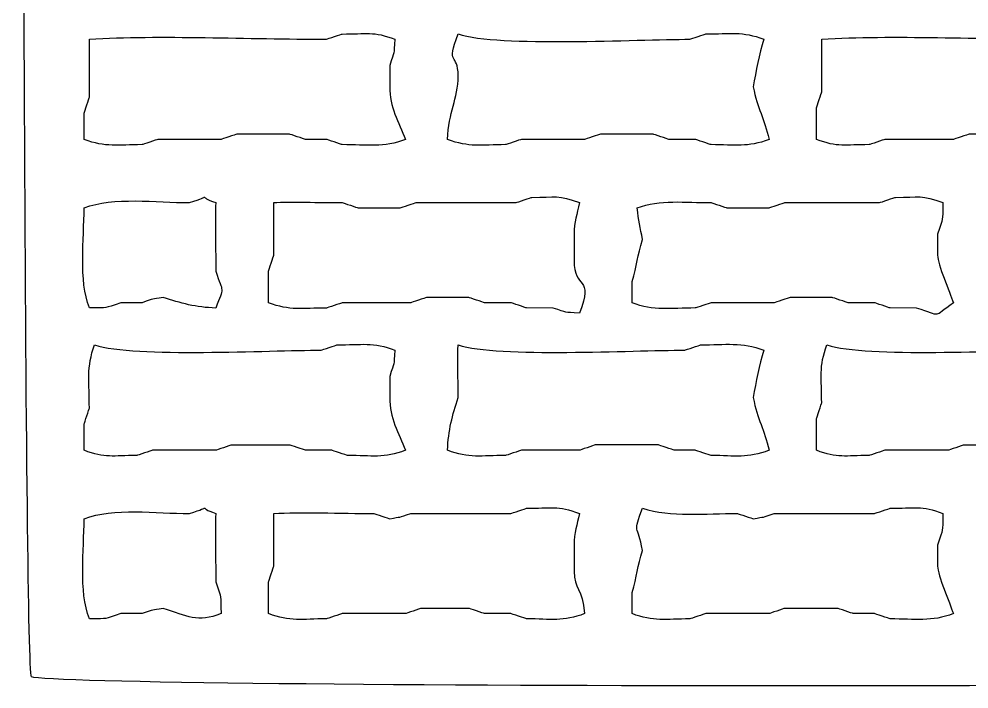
# Model space of a CAD drawing. Extents: x -149 to 150, y -212 to 234.
# Drawn here: x 117.69 to 132.96, y 35.32 to 46.09 of the extents above; entities that cross this region are included whole.
import ezdxf

# ---------------------------------------------------------------- set-up
doc = ezdxf.new("R2010")
doc.units = 0
doc.header["$MEASUREMENT"] = 0
doc.layers.add('EBENE_1', color=7, linetype='CONTINUOUS')

msp = doc.modelspace()

# ---------------------------------------------------------------- linework, layer by layer
at = {"layer": 'EBENE_1', "color": 250}
for points, knots in [([(142.4466, 96.392), (139.7389, 96.392), (118.5936, 96.5792), (117.8933, 96.3073), (117.8933, 96.3073), (117.6937, 95.7931), (117.6937, 36.0308), (117.8933, 35.5167), (117.8933, 35.5167), (118.3962, 35.3214), (141.9438, 35.3214), (142.4466, 35.5167), (142.4466, 35.5167), (142.7502, 36.2987), (142.5312, 62.6309), (142.5313, 65.9119), (142.5313, 65.9119), (142.5313, 76.0596), (142.4466, 86.3071), (142.4466, 96.392)], [0, 0, 0, 0, 0.1666667, 0.1666667, 0.1666667, 0.1666667, 0.3333333, 0.3333333, 0.3333333, 0.3333333, 0.5, 0.5, 0.5, 0.5, 0.6666667, 0.6666667, 0.6666667, 0.6666667, 1, 1, 1, 1]), ([(123.6505, 44.9993), (123.6505, 44.9993), (123.6506, 45.0839), (123.6506, 45.0839), (123.6506, 45.0839), (123.6506, 45.0839), (123.6506, 45.3379), (123.6506, 45.3379), (123.6506, 45.3379), (123.733, 45.5864), (123.7146, 45.4937), (123.7353, 45.7613), (123.7353, 45.7613), (123.3949, 45.8935), (123.2724, 45.846), (122.8886, 45.8459), (122.8886, 45.8459), (122.8834, 45.8436), (122.6488, 45.7665), (122.6345, 45.7614), (122.6345, 45.7614), (121.3927, 45.7614), (119.9482, 45.8332), (118.8246, 45.7613), (118.8246, 45.7613), (118.8246, 45.7613), (118.8246, 44.8299), (118.8246, 44.8299), (118.8246, 44.8299), (118.8223, 44.8249), (118.7451, 44.5901), (118.7399, 44.576), (118.7399, 44.576), (118.7399, 44.576), (118.74, 44.1527), (118.74, 44.1527), (118.74, 44.1527), (119.0858, 44.0184), (119.2791, 44.0679), (119.6713, 44.0679), (119.6713, 44.0679), (119.6764, 44.0703), (119.9111, 44.1476), (119.9253, 44.1526), (119.9253, 44.1526), (119.9253, 44.1526), (120.9413, 44.1527), (120.9413, 44.1527), (120.9413, 44.1527), (120.9464, 44.155), (121.181, 44.2322), (121.1953, 44.2374), (121.1953, 44.2374), (121.1953, 44.2374), (122.042, 44.2373), (122.042, 44.2373), (122.042, 44.2373), (122.0471, 44.2349), (122.2818, 44.1578), (122.2959, 44.1526), (122.2959, 44.1526), (122.2959, 44.1526), (122.6345, 44.1527), (122.6345, 44.1527), (122.6345, 44.1527), (122.6398, 44.1503), (122.8745, 44.073), (122.8886, 44.0679), (122.8886, 44.0679), (123.2891, 44.068), (123.5543, 44.0166), (123.9046, 44.1526), (123.9046, 44.1526), (123.7936, 44.4294), (123.6506, 44.6749), (123.6505, 44.9993)], [0, 0, 0, 0, 0.05, 0.05, 0.05, 0.05, 0.1, 0.1, 0.1, 0.1, 0.15, 0.15, 0.15, 0.15, 0.2, 0.2, 0.2, 0.2, 0.25, 0.25, 0.25, 0.25, 0.3, 0.3, 0.3, 0.3, 0.35, 0.35, 0.35, 0.35, 0.4, 0.4, 0.4, 0.4, 0.45, 0.45, 0.45, 0.45, 0.5, 0.5, 0.5, 0.5, 0.55, 0.55, 0.55, 0.55, 0.6, 0.6, 0.6, 0.6, 0.65, 0.65, 0.65, 0.65, 0.7, 0.7, 0.7, 0.7, 0.75, 0.75, 0.75, 0.75, 0.8, 0.8, 0.8, 0.8, 0.85, 0.85, 0.85, 0.85, 0.9, 0.9, 0.9, 0.9, 1, 1, 1, 1]), ([(129.4926, 44.9994), (129.541, 45.2553), (129.5836, 45.5197), (129.662, 45.7614), (129.662, 45.7614), (129.3161, 45.8955), (129.1228, 45.846), (128.7306, 45.846), (128.7306, 45.846), (128.7255, 45.8436), (128.4908, 45.7664), (128.4766, 45.7613), (128.4766, 45.7613), (127.6269, 45.7613), (125.4051, 45.6339), (124.7513, 45.846), (124.7513, 45.846), (124.5468, 45.3193), (124.7513, 45.5638), (124.7512, 45.1687), (124.7512, 45.1687), (124.7513, 44.8021), (124.5914, 44.5874), (124.582, 44.1526), (124.582, 44.1526), (124.9278, 44.0183), (125.1211, 44.0679), (125.5133, 44.0679), (125.5133, 44.0679), (125.5184, 44.0704), (125.7531, 44.1475), (125.7673, 44.1527), (125.7673, 44.1527), (125.7673, 44.1527), (126.7833, 44.1526), (126.7833, 44.1526), (126.7833, 44.1526), (126.7884, 44.1549), (127.0231, 44.2323), (127.0373, 44.2373), (127.0373, 44.2373), (127.0373, 44.2373), (127.884, 44.2373), (127.884, 44.2373), (127.884, 44.2373), (127.8891, 44.235), (128.1238, 44.1577), (128.138, 44.1527), (128.138, 44.1527), (128.138, 44.1527), (128.5613, 44.1526), (128.5613, 44.1526), (128.5613, 44.1526), (128.5664, 44.1504), (128.8011, 44.0731), (128.8153, 44.068), (128.8153, 44.068), (129.2075, 44.068), (129.4008, 44.0184), (129.7466, 44.1527), (129.7466, 44.1527), (129.6758, 44.4886), (129.5604, 44.6408), (129.4926, 44.9994)], [0, 0, 0, 0, 0.0588235, 0.0588235, 0.0588235, 0.0588235, 0.1176471, 0.1176471, 0.1176471, 0.1176471, 0.1764706, 0.1764706, 0.1764706, 0.1764706, 0.2352941, 0.2352941, 0.2352941, 0.2352941, 0.2941176, 0.2941176, 0.2941176, 0.2941176, 0.3529412, 0.3529412, 0.3529412, 0.3529412, 0.4117647, 0.4117647, 0.4117647, 0.4117647, 0.4705882, 0.4705882, 0.4705882, 0.4705882, 0.5294118, 0.5294118, 0.5294118, 0.5294118, 0.5882353, 0.5882353, 0.5882353, 0.5882353, 0.6470588, 0.6470588, 0.6470588, 0.6470588, 0.7058824, 0.7058824, 0.7058824, 0.7058824, 0.7647059, 0.7647059, 0.7647059, 0.7647059, 0.8235294, 0.8235294, 0.8235294, 0.8235294, 0.8823529, 0.8823529, 0.8823529, 0.8823529, 1, 1, 1, 1]), ([(135.4193, 44.83), (135.4193, 44.83), (135.4193, 45.2533), (135.4193, 45.2533), (135.4193, 45.2533), (135.4193, 45.4563), (135.4685, 45.5736), (135.504, 45.7613), (135.504, 45.7613), (135.1634, 45.8935), (135.0411, 45.846), (134.6573, 45.8459), (134.6573, 45.8459), (134.6522, 45.8437), (134.4175, 45.7664), (134.4033, 45.7614), (134.4033, 45.7614), (133.1613, 45.7614), (131.7169, 45.8332), (130.5933, 45.7613), (130.5933, 45.7613), (130.5933, 45.7613), (130.5932, 44.9147), (130.5932, 44.9147), (130.5932, 44.9147), (130.591, 44.9096), (130.5137, 44.6748), (130.5086, 44.6607), (130.5086, 44.6607), (130.5086, 44.6607), (130.5086, 44.1527), (130.5086, 44.1527), (130.5086, 44.1527), (130.849, 44.0204), (130.9715, 44.0679), (131.3553, 44.068), (131.3553, 44.068), (131.3603, 44.0703), (131.5951, 44.1475), (131.6092, 44.1526), (131.6092, 44.1526), (131.6092, 44.1526), (132.71, 44.1526), (132.71, 44.1526), (132.71, 44.1526), (132.715, 44.155), (132.9498, 44.2322), (132.964, 44.2374), (132.964, 44.2374), (132.964, 44.2374), (133.8106, 44.2374), (133.8106, 44.2374), (133.8106, 44.2374), (133.8158, 44.2349), (134.0505, 44.1578), (134.0646, 44.1526), (134.0646, 44.1526), (134.0646, 44.1526), (134.4033, 44.1527), (134.4033, 44.1527), (134.4033, 44.1527), (134.4084, 44.1504), (134.6431, 44.073), (134.6573, 44.068), (134.6573, 44.068), (135.0495, 44.068), (135.2427, 44.0183), (135.5886, 44.1526), (135.5886, 44.1526), (135.5576, 44.5547), (135.4192, 44.5542), (135.4193, 44.83)], [0, 0, 0, 0, 0.0526316, 0.0526316, 0.0526316, 0.0526316, 0.1052632, 0.1052632, 0.1052632, 0.1052632, 0.1578947, 0.1578947, 0.1578947, 0.1578947, 0.2105263, 0.2105263, 0.2105263, 0.2105263, 0.2631579, 0.2631579, 0.2631579, 0.2631579, 0.3157895, 0.3157895, 0.3157895, 0.3157895, 0.3684211, 0.3684211, 0.3684211, 0.3684211, 0.4210526, 0.4210526, 0.4210526, 0.4210526, 0.4736842, 0.4736842, 0.4736842, 0.4736842, 0.5263158, 0.5263158, 0.5263158, 0.5263158, 0.5789474, 0.5789474, 0.5789474, 0.5789474, 0.6315789, 0.6315789, 0.6315789, 0.6315789, 0.6842105, 0.6842105, 0.6842105, 0.6842105, 0.7368421, 0.7368421, 0.7368421, 0.7368421, 0.7894737, 0.7894737, 0.7894737, 0.7894737, 0.8421053, 0.8421053, 0.8421053, 0.8421053, 0.8947368, 0.8947368, 0.8947368, 0.8947368, 1, 1, 1, 1]), ([(120.8565, 43.1366), (120.5249, 43.2422), (120.8484, 43.2622), (120.4332, 43.1367), (120.4332, 43.1367), (119.8986, 43.1367), (119.21, 43.2345), (118.74, 43.052), (118.74, 43.052), (118.74, 42.5403), (118.6503, 41.8923), (118.8245, 41.4434), (118.8245, 41.4434), (119.1575, 41.4506), (119.0337, 41.4311), (119.3326, 41.5279), (119.3326, 41.5279), (119.3326, 41.5279), (119.6712, 41.528), (119.6712, 41.528), (119.6712, 41.528), (119.8794, 41.6029), (119.8164, 41.5753), (120.01, 41.6126), (120.01, 41.6126), (120.2893, 41.5221), (120.5386, 41.4503), (120.8566, 41.4433), (120.8566, 41.4433), (120.9946, 41.799), (120.9756, 41.6689), (120.8566, 42.0359), (120.8566, 42.0359), (120.8565, 42.2304), (120.843, 43.1111), (120.8565, 43.1366)], [0, 0, 0, 0, 0.1, 0.1, 0.1, 0.1, 0.2, 0.2, 0.2, 0.2, 0.3, 0.3, 0.3, 0.3, 0.4, 0.4, 0.4, 0.4, 0.5, 0.5, 0.5, 0.5, 0.6, 0.6, 0.6, 0.6, 0.7, 0.7, 0.7, 0.7, 0.8, 0.8, 0.8, 0.8, 1, 1, 1, 1]), ([(126.614, 42.2054), (126.614, 42.2054), (126.614, 42.6287), (126.614, 42.6287), (126.614, 42.6287), (126.614, 42.8318), (126.6632, 42.949), (126.6986, 43.1367), (126.6986, 43.1367), (126.3652, 43.2661), (126.3119, 43.2213), (125.9366, 43.2214), (125.9366, 43.2214), (125.9315, 43.219), (125.6968, 43.1417), (125.6826, 43.1367), (125.6826, 43.1367), (125.6826, 43.1367), (124.074, 43.1366), (124.074, 43.1366), (124.074, 43.1366), (124.0688, 43.1343), (123.8341, 43.0571), (123.82, 43.0519), (123.82, 43.0519), (123.82, 43.0519), (123.1426, 43.0519), (123.1426, 43.0519), (123.1426, 43.0519), (123.1375, 43.0543), (122.9028, 43.1316), (122.8886, 43.1367), (122.8886, 43.1367), (122.5249, 43.1366), (122.0435, 43.1529), (121.788, 43.1367), (121.788, 43.1367), (121.788, 43.1367), (121.788, 42.29), (121.788, 42.29), (121.788, 42.29), (121.7856, 42.2848), (121.7084, 42.0502), (121.7033, 42.0359), (121.7033, 42.0359), (121.7033, 42.0359), (121.7033, 41.5279), (121.7033, 41.5279), (121.7033, 41.5279), (122.0492, 41.3937), (122.2425, 41.4433), (122.6346, 41.4433), (122.6346, 41.4433), (122.6398, 41.4457), (122.8745, 41.5228), (122.8886, 41.528), (122.8886, 41.528), (122.8886, 41.528), (123.9893, 41.5279), (123.9893, 41.5279), (123.9893, 41.5279), (123.9944, 41.5303), (124.2291, 41.6076), (124.2433, 41.6127), (124.2433, 41.6127), (124.2433, 41.6127), (124.9206, 41.6126), (124.9206, 41.6126), (124.9206, 41.6126), (124.9258, 41.6104), (125.1605, 41.5331), (125.1746, 41.528), (125.1746, 41.528), (125.1746, 41.528), (125.598, 41.5279), (125.598, 41.5279), (125.598, 41.5279), (125.6031, 41.5256), (125.8378, 41.4485), (125.852, 41.4434), (125.852, 41.4434), (125.852, 41.4434), (126.2753, 41.4433), (126.2753, 41.4433), (126.2753, 41.4433), (126.5238, 41.3609), (126.4309, 41.3793), (126.6985, 41.3587), (126.6985, 41.3587), (126.9363, 41.9709), (126.614, 41.7367), (126.614, 42.2054)], [0, 0, 0, 0, 0.0416667, 0.0416667, 0.0416667, 0.0416667, 0.0833333, 0.0833333, 0.0833333, 0.0833333, 0.125, 0.125, 0.125, 0.125, 0.1666667, 0.1666667, 0.1666667, 0.1666667, 0.2083333, 0.2083333, 0.2083333, 0.2083333, 0.25, 0.25, 0.25, 0.25, 0.2916667, 0.2916667, 0.2916667, 0.2916667, 0.3333333, 0.3333333, 0.3333333, 0.3333333, 0.375, 0.375, 0.375, 0.375, 0.4166667, 0.4166667, 0.4166667, 0.4166667, 0.4583333, 0.4583333, 0.4583333, 0.4583333, 0.5, 0.5, 0.5, 0.5, 0.5416667, 0.5416667, 0.5416667, 0.5416667, 0.5833333, 0.5833333, 0.5833333, 0.5833333, 0.625, 0.625, 0.625, 0.625, 0.6666667, 0.6666667, 0.6666667, 0.6666667, 0.7083333, 0.7083333, 0.7083333, 0.7083333, 0.75, 0.75, 0.75, 0.75, 0.7916667, 0.7916667, 0.7916667, 0.7916667, 0.8333333, 0.8333333, 0.8333333, 0.8333333, 0.875, 0.875, 0.875, 0.875, 0.9166667, 0.9166667, 0.9166667, 0.9166667, 1, 1, 1, 1]), ([(132.456, 42.29), (132.456, 42.29), (132.4559, 42.6287), (132.4559, 42.6287), (132.4559, 42.6287), (132.5529, 42.9277), (132.5334, 42.8038), (132.5406, 43.1366), (132.5406, 43.1366), (132.2072, 43.2661), (132.1539, 43.2213), (131.7786, 43.2213), (131.7786, 43.2213), (131.7735, 43.219), (131.5387, 43.1418), (131.5246, 43.1367), (131.5246, 43.1367), (131.5246, 43.1367), (130.0006, 43.1367), (130.0006, 43.1367), (130.0006, 43.1367), (129.9955, 43.1344), (129.7607, 43.057), (129.7466, 43.052), (129.7466, 43.052), (129.7466, 43.052), (129.0693, 43.052), (129.0693, 43.052), (129.0693, 43.052), (129.0641, 43.0544), (128.8295, 43.1315), (128.8152, 43.1366), (128.8152, 43.1366), (128.3983, 43.1366), (127.9873, 43.1906), (127.6299, 43.052), (127.6299, 43.052), (127.6454, 42.851), (127.6791, 42.7322), (127.7146, 42.544), (127.7146, 42.544), (127.6294, 42.2811), (127.6306, 42.1297), (127.5453, 41.8667), (127.5453, 41.8667), (127.5453, 41.8667), (127.5453, 41.528), (127.5453, 41.528), (127.5453, 41.528), (127.8956, 41.392), (128.1607, 41.4434), (128.5613, 41.4434), (128.5613, 41.4434), (128.5663, 41.4456), (128.8011, 41.5229), (128.8152, 41.5279), (128.8152, 41.5279), (128.8152, 41.5279), (129.8313, 41.528), (129.8313, 41.528), (129.8313, 41.528), (129.8363, 41.5304), (130.0711, 41.6075), (130.0852, 41.6127), (130.0852, 41.6127), (130.0852, 41.6127), (130.7626, 41.6127), (130.7626, 41.6127), (130.7626, 41.6127), (130.7678, 41.6104), (131.0024, 41.533), (131.0166, 41.5279), (131.0166, 41.5279), (131.0166, 41.5279), (131.44, 41.528), (131.44, 41.528), (131.44, 41.528), (131.4451, 41.5257), (131.6798, 41.4484), (131.694, 41.4434), (131.694, 41.4434), (131.694, 41.4434), (132.1173, 41.4433), (132.1173, 41.4433), (132.1173, 41.4433), (132.5387, 41.3067), (132.3663, 41.2831), (132.71, 41.5279), (132.71, 41.5279), (132.6499, 41.7013), (132.456, 42.1478), (132.456, 42.29)], [0, 0, 0, 0, 0.0416667, 0.0416667, 0.0416667, 0.0416667, 0.0833333, 0.0833333, 0.0833333, 0.0833333, 0.125, 0.125, 0.125, 0.125, 0.1666667, 0.1666667, 0.1666667, 0.1666667, 0.2083333, 0.2083333, 0.2083333, 0.2083333, 0.25, 0.25, 0.25, 0.25, 0.2916667, 0.2916667, 0.2916667, 0.2916667, 0.3333333, 0.3333333, 0.3333333, 0.3333333, 0.375, 0.375, 0.375, 0.375, 0.4166667, 0.4166667, 0.4166667, 0.4166667, 0.4583333, 0.4583333, 0.4583333, 0.4583333, 0.5, 0.5, 0.5, 0.5, 0.5416667, 0.5416667, 0.5416667, 0.5416667, 0.5833333, 0.5833333, 0.5833333, 0.5833333, 0.625, 0.625, 0.625, 0.625, 0.6666667, 0.6666667, 0.6666667, 0.6666667, 0.7083333, 0.7083333, 0.7083333, 0.7083333, 0.75, 0.75, 0.75, 0.75, 0.7916667, 0.7916667, 0.7916667, 0.7916667, 0.8333333, 0.8333333, 0.8333333, 0.8333333, 0.875, 0.875, 0.875, 0.875, 0.9166667, 0.9166667, 0.9166667, 0.9166667, 1, 1, 1, 1]), ([(123.6506, 40.004), (123.6506, 40.004), (123.6506, 40.0887), (123.6506, 40.0887), (123.6506, 40.0887), (123.6506, 40.0887), (123.6506, 40.3427), (123.6506, 40.3427), (123.6506, 40.3427), (123.733, 40.5912), (123.7147, 40.4984), (123.7353, 40.766), (123.7353, 40.766), (123.3894, 40.9002), (123.1961, 40.8507), (122.804, 40.8507), (122.804, 40.8507), (122.7988, 40.8483), (122.564, 40.7711), (122.55, 40.7659), (122.55, 40.7659), (121.7137, 40.766), (119.5552, 40.6412), (118.9093, 40.8507), (118.9093, 40.8507), (118.7733, 40.5003), (118.8246, 40.2352), (118.8245, 39.8346), (118.8245, 39.8346), (118.8223, 39.8295), (118.7451, 39.5949), (118.74, 39.5806), (118.74, 39.5806), (118.74, 39.5806), (118.74, 39.1573), (118.74, 39.1573), (118.74, 39.1573), (119.0804, 39.0252), (119.2028, 39.0727), (119.5865, 39.0726), (119.5865, 39.0726), (119.5918, 39.075), (119.8265, 39.1523), (119.8405, 39.1574), (119.8405, 39.1574), (119.8405, 39.1574), (120.8565, 39.1574), (120.8565, 39.1574), (120.8565, 39.1574), (120.8617, 39.1596), (121.0965, 39.2369), (121.1105, 39.2419), (121.1105, 39.2419), (121.1105, 39.2419), (122.042, 39.2419), (122.042, 39.2419), (122.042, 39.2419), (122.0471, 39.2397), (122.2817, 39.1624), (122.296, 39.1574), (122.296, 39.1574), (122.296, 39.1574), (122.7193, 39.1573), (122.7193, 39.1573), (122.7193, 39.1573), (122.7244, 39.155), (122.9591, 39.0778), (122.9733, 39.0727), (122.9733, 39.0727), (123.3655, 39.0727), (123.5588, 39.023), (123.9046, 39.1574), (123.9046, 39.1574), (123.7935, 39.4341), (123.6505, 39.6797), (123.6506, 40.004)], [0, 0, 0, 0, 0.05, 0.05, 0.05, 0.05, 0.1, 0.1, 0.1, 0.1, 0.15, 0.15, 0.15, 0.15, 0.2, 0.2, 0.2, 0.2, 0.25, 0.25, 0.25, 0.25, 0.3, 0.3, 0.3, 0.3, 0.35, 0.35, 0.35, 0.35, 0.4, 0.4, 0.4, 0.4, 0.45, 0.45, 0.45, 0.45, 0.5, 0.5, 0.5, 0.5, 0.55, 0.55, 0.55, 0.55, 0.6, 0.6, 0.6, 0.6, 0.65, 0.65, 0.65, 0.65, 0.7, 0.7, 0.7, 0.7, 0.75, 0.75, 0.75, 0.75, 0.8, 0.8, 0.8, 0.8, 0.85, 0.85, 0.85, 0.85, 0.9, 0.9, 0.9, 0.9, 1, 1, 1, 1]), ([(129.4925, 40.004), (129.541, 40.2598), (129.5836, 40.5243), (129.662, 40.7659), (129.662, 40.7659), (129.3117, 40.9019), (129.0465, 40.8506), (128.646, 40.8507), (128.646, 40.8507), (128.6407, 40.8484), (128.4061, 40.771), (128.392, 40.766), (128.392, 40.766), (127.5557, 40.7659), (125.3972, 40.6412), (124.7513, 40.8506), (124.7513, 40.8506), (124.7388, 40.6547), (124.7512, 40.3019), (124.7513, 40.004), (124.7513, 40.004), (124.6606, 39.7247), (124.5889, 39.4753), (124.582, 39.1574), (124.582, 39.1574), (124.9277, 39.023), (125.1211, 39.0727), (125.5133, 39.0727), (125.5133, 39.0727), (125.5184, 39.0749), (125.7531, 39.1522), (125.7673, 39.1573), (125.7673, 39.1573), (125.7673, 39.1573), (126.6986, 39.1573), (126.6986, 39.1573), (126.6986, 39.1573), (126.7038, 39.1597), (126.9385, 39.2369), (126.9526, 39.242), (126.9526, 39.242), (126.9526, 39.242), (127.63, 39.242), (127.63, 39.242), (127.63, 39.242), (127.63, 39.242), (127.9686, 39.242), (127.9686, 39.242), (127.9686, 39.242), (127.9738, 39.2396), (128.2085, 39.1625), (128.2226, 39.1573), (128.2226, 39.1573), (128.2226, 39.1573), (128.5612, 39.1574), (128.5612, 39.1574), (128.5612, 39.1574), (128.5664, 39.155), (128.8011, 39.0777), (128.8153, 39.0727), (128.8153, 39.0727), (129.2075, 39.0726), (129.4008, 39.023), (129.7466, 39.1573), (129.7466, 39.1573), (129.6758, 39.4934), (129.5604, 39.6454), (129.4925, 40.004)], [0, 0, 0, 0, 0.0555556, 0.0555556, 0.0555556, 0.0555556, 0.1111111, 0.1111111, 0.1111111, 0.1111111, 0.1666667, 0.1666667, 0.1666667, 0.1666667, 0.2222222, 0.2222222, 0.2222222, 0.2222222, 0.2777778, 0.2777778, 0.2777778, 0.2777778, 0.3333333, 0.3333333, 0.3333333, 0.3333333, 0.3888889, 0.3888889, 0.3888889, 0.3888889, 0.4444444, 0.4444444, 0.4444444, 0.4444444, 0.5, 0.5, 0.5, 0.5, 0.5555556, 0.5555556, 0.5555556, 0.5555556, 0.6111111, 0.6111111, 0.6111111, 0.6111111, 0.6666667, 0.6666667, 0.6666667, 0.6666667, 0.7222222, 0.7222222, 0.7222222, 0.7222222, 0.7777778, 0.7777778, 0.7777778, 0.7777778, 0.8333333, 0.8333333, 0.8333333, 0.8333333, 0.8888889, 0.8888889, 0.8888889, 0.8888889, 1, 1, 1, 1]), ([(135.4193, 39.8346), (135.4193, 39.8346), (135.4193, 40.2579), (135.4193, 40.2579), (135.4193, 40.2579), (135.4193, 40.461), (135.4685, 40.5784), (135.504, 40.766), (135.504, 40.766), (135.1581, 40.9003), (134.9648, 40.8506), (134.5726, 40.8506), (134.5726, 40.8506), (134.5675, 40.8483), (134.3328, 40.7711), (134.3186, 40.7659), (134.3186, 40.7659), (133.4823, 40.766), (131.3238, 40.6413), (130.678, 40.8507), (130.678, 40.8507), (130.5437, 40.5048), (130.5933, 40.3114), (130.5933, 39.9193), (130.5933, 39.9193), (130.591, 39.9141), (130.5137, 39.6794), (130.5086, 39.6653), (130.5086, 39.6653), (130.5086, 39.6653), (130.5086, 39.1573), (130.5086, 39.1573), (130.5086, 39.1573), (130.849, 39.0252), (130.9715, 39.0727), (131.3553, 39.0726), (131.3553, 39.0726), (131.3604, 39.0749), (131.5951, 39.1523), (131.6093, 39.1574), (131.6093, 39.1574), (131.6093, 39.1574), (132.6253, 39.1574), (132.6253, 39.1574), (132.6253, 39.1574), (132.6304, 39.1596), (132.8651, 39.2368), (132.8793, 39.2419), (132.8793, 39.2419), (132.8793, 39.2419), (133.8106, 39.2419), (133.8106, 39.2419), (133.8106, 39.2419), (133.8158, 39.2397), (134.0505, 39.1625), (134.0646, 39.1574), (134.0646, 39.1574), (134.0646, 39.1574), (134.4033, 39.1573), (134.4033, 39.1573), (134.4033, 39.1573), (134.4084, 39.1549), (134.6431, 39.0778), (134.6573, 39.0726), (134.6573, 39.0726), (135.0495, 39.0726), (135.2428, 39.0231), (135.5886, 39.1574), (135.5886, 39.1574), (135.5577, 39.5593), (135.4193, 39.5588), (135.4193, 39.8346)], [0, 0, 0, 0, 0.0526316, 0.0526316, 0.0526316, 0.0526316, 0.1052632, 0.1052632, 0.1052632, 0.1052632, 0.1578947, 0.1578947, 0.1578947, 0.1578947, 0.2105263, 0.2105263, 0.2105263, 0.2105263, 0.2631579, 0.2631579, 0.2631579, 0.2631579, 0.3157895, 0.3157895, 0.3157895, 0.3157895, 0.3684211, 0.3684211, 0.3684211, 0.3684211, 0.4210526, 0.4210526, 0.4210526, 0.4210526, 0.4736842, 0.4736842, 0.4736842, 0.4736842, 0.5263158, 0.5263158, 0.5263158, 0.5263158, 0.5789474, 0.5789474, 0.5789474, 0.5789474, 0.6315789, 0.6315789, 0.6315789, 0.6315789, 0.6842105, 0.6842105, 0.6842105, 0.6842105, 0.7368421, 0.7368421, 0.7368421, 0.7368421, 0.7894737, 0.7894737, 0.7894737, 0.7894737, 0.8421053, 0.8421053, 0.8421053, 0.8421053, 0.8947368, 0.8947368, 0.8947368, 0.8947368, 1, 1, 1, 1]), ([(120.8566, 38.1414), (120.5249, 38.2469), (120.8485, 38.2668), (120.4333, 38.1413), (120.4333, 38.1413), (119.8987, 38.1413), (119.21, 38.2392), (118.74, 38.0566), (118.74, 38.0566), (118.7399, 37.5448), (118.6503, 36.8971), (118.8246, 36.4479), (118.8246, 36.4479), (119.1575, 36.4552), (119.0337, 36.4357), (119.3326, 36.5327), (119.3326, 36.5327), (119.3326, 36.5327), (119.6713, 36.5326), (119.6713, 36.5326), (119.6713, 36.5326), (119.8794, 36.6074), (119.8163, 36.5799), (120.01, 36.6174), (120.01, 36.6174), (120.3991, 36.4911), (120.561, 36.385), (120.9413, 36.5327), (120.9413, 36.5327), (120.934, 36.8655), (120.9536, 36.7416), (120.8566, 37.0407), (120.8566, 37.0407), (120.8566, 37.2351), (120.843, 38.1156), (120.8566, 38.1414)], [0, 0, 0, 0, 0.1, 0.1, 0.1, 0.1, 0.2, 0.2, 0.2, 0.2, 0.3, 0.3, 0.3, 0.3, 0.4, 0.4, 0.4, 0.4, 0.5, 0.5, 0.5, 0.5, 0.6, 0.6, 0.6, 0.6, 0.7, 0.7, 0.7, 0.7, 0.8, 0.8, 0.8, 0.8, 1, 1, 1, 1]), ([(126.614, 37.21), (126.614, 37.21), (126.614, 37.6333), (126.614, 37.6333), (126.614, 37.6333), (126.614, 37.8363), (126.6632, 37.9537), (126.6985, 38.1413), (126.6985, 38.1413), (126.3582, 38.2735), (126.2357, 38.226), (125.852, 38.2259), (125.852, 38.2259), (125.8468, 38.2237), (125.6121, 38.1465), (125.598, 38.1414), (125.598, 38.1414), (125.598, 38.1414), (123.9893, 38.1414), (123.9893, 38.1414), (123.9893, 38.1414), (123.7812, 38.0665), (123.8441, 38.0941), (123.6506, 38.0566), (123.6506, 38.0566), (123.6455, 38.0589), (123.4108, 38.1363), (123.3966, 38.1413), (123.3966, 38.1413), (122.8738, 38.1414), (122.198, 38.1676), (121.788, 38.1413), (121.788, 38.1413), (121.788, 38.1413), (121.788, 37.2947), (121.788, 37.2947), (121.788, 37.2947), (121.7856, 37.2896), (121.7084, 37.0548), (121.7033, 37.0407), (121.7033, 37.0407), (121.7033, 37.0407), (121.7033, 36.5327), (121.7033, 36.5327), (121.7033, 36.5327), (122.0491, 36.3983), (122.2425, 36.448), (122.6346, 36.448), (122.6346, 36.448), (122.6398, 36.4503), (122.8745, 36.5276), (122.8886, 36.5326), (122.8886, 36.5326), (122.8886, 36.5326), (123.9046, 36.5327), (123.9046, 36.5327), (123.9046, 36.5327), (123.9098, 36.535), (124.1445, 36.6122), (124.1586, 36.6174), (124.1586, 36.6174), (124.1586, 36.6174), (124.9206, 36.6174), (124.9206, 36.6174), (124.9206, 36.6174), (124.9258, 36.6149), (125.1605, 36.5377), (125.1746, 36.5326), (125.1746, 36.5326), (125.1746, 36.5326), (125.598, 36.5327), (125.598, 36.5327), (125.598, 36.5327), (125.603, 36.5304), (125.8378, 36.453), (125.8519, 36.448), (125.8519, 36.448), (126.2441, 36.448), (126.4374, 36.3983), (126.7832, 36.5326), (126.7832, 36.5326), (126.7524, 36.9347), (126.614, 36.9342), (126.614, 37.21)], [0, 0, 0, 0, 0.0454545, 0.0454545, 0.0454545, 0.0454545, 0.0909091, 0.0909091, 0.0909091, 0.0909091, 0.1363636, 0.1363636, 0.1363636, 0.1363636, 0.1818182, 0.1818182, 0.1818182, 0.1818182, 0.2272727, 0.2272727, 0.2272727, 0.2272727, 0.2727273, 0.2727273, 0.2727273, 0.2727273, 0.3181818, 0.3181818, 0.3181818, 0.3181818, 0.3636364, 0.3636364, 0.3636364, 0.3636364, 0.4090909, 0.4090909, 0.4090909, 0.4090909, 0.4545455, 0.4545455, 0.4545455, 0.4545455, 0.5, 0.5, 0.5, 0.5, 0.5454545, 0.5454545, 0.5454545, 0.5454545, 0.5909091, 0.5909091, 0.5909091, 0.5909091, 0.6363636, 0.6363636, 0.6363636, 0.6363636, 0.6818182, 0.6818182, 0.6818182, 0.6818182, 0.7272727, 0.7272727, 0.7272727, 0.7272727, 0.7727273, 0.7727273, 0.7727273, 0.7727273, 0.8181818, 0.8181818, 0.8181818, 0.8181818, 0.8636364, 0.8636364, 0.8636364, 0.8636364, 0.9090909, 0.9090909, 0.9090909, 0.9090909, 1, 1, 1, 1]), ([(132.456, 37.2946), (132.456, 37.2946), (132.456, 37.6333), (132.456, 37.6333), (132.456, 37.6333), (132.5529, 37.9322), (132.5334, 37.8083), (132.5406, 38.1414), (132.5406, 38.1414), (132.2002, 38.2734), (132.0777, 38.2259), (131.694, 38.226), (131.694, 38.226), (131.6888, 38.2236), (131.4541, 38.1465), (131.44, 38.1413), (131.44, 38.1413), (131.44, 38.1413), (129.8313, 38.1413), (129.8313, 38.1413), (129.8313, 38.1413), (129.6231, 38.0664), (129.6861, 38.094), (129.4926, 38.0567), (129.4926, 38.0567), (129.4875, 38.0589), (129.2528, 38.1362), (129.2386, 38.1413), (129.2386, 38.1413), (128.7358, 38.1413), (128.1616, 38.081), (127.7145, 38.2259), (127.7145, 38.2259), (127.555, 37.815), (127.6354, 37.9682), (127.7146, 37.5486), (127.7146, 37.5486), (127.6294, 37.2856), (127.6305, 37.1342), (127.5453, 36.8713), (127.5453, 36.8713), (127.5453, 36.8713), (127.5453, 36.5326), (127.5453, 36.5326), (127.5453, 36.5326), (127.8912, 36.3984), (128.0845, 36.4479), (128.4766, 36.4479), (128.4766, 36.4479), (128.4818, 36.4503), (128.7165, 36.5276), (128.7306, 36.5327), (128.7306, 36.5327), (128.7306, 36.5327), (129.7466, 36.5327), (129.7466, 36.5327), (129.7466, 36.5327), (129.7518, 36.5349), (129.9865, 36.6123), (130.0006, 36.6173), (130.0006, 36.6173), (130.0006, 36.6173), (130.8473, 36.6173), (130.8473, 36.6173), (130.8473, 36.6173), (130.8524, 36.615), (131.0871, 36.5378), (131.1013, 36.5327), (131.1013, 36.5327), (131.1013, 36.5327), (131.44, 36.5327), (131.44, 36.5327), (131.44, 36.5327), (131.4451, 36.5303), (131.6798, 36.4531), (131.694, 36.4479), (131.694, 36.4479), (132.0945, 36.448), (132.3597, 36.3967), (132.71, 36.5327), (132.71, 36.5327), (132.65, 36.7061), (132.456, 37.1524), (132.456, 37.2946)], [0, 0, 0, 0, 0.0454545, 0.0454545, 0.0454545, 0.0454545, 0.0909091, 0.0909091, 0.0909091, 0.0909091, 0.1363636, 0.1363636, 0.1363636, 0.1363636, 0.1818182, 0.1818182, 0.1818182, 0.1818182, 0.2272727, 0.2272727, 0.2272727, 0.2272727, 0.2727273, 0.2727273, 0.2727273, 0.2727273, 0.3181818, 0.3181818, 0.3181818, 0.3181818, 0.3636364, 0.3636364, 0.3636364, 0.3636364, 0.4090909, 0.4090909, 0.4090909, 0.4090909, 0.4545455, 0.4545455, 0.4545455, 0.4545455, 0.5, 0.5, 0.5, 0.5, 0.5454545, 0.5454545, 0.5454545, 0.5454545, 0.5909091, 0.5909091, 0.5909091, 0.5909091, 0.6363636, 0.6363636, 0.6363636, 0.6363636, 0.6818182, 0.6818182, 0.6818182, 0.6818182, 0.7272727, 0.7272727, 0.7272727, 0.7272727, 0.7727273, 0.7727273, 0.7727273, 0.7727273, 0.8181818, 0.8181818, 0.8181818, 0.8181818, 0.8636364, 0.8636364, 0.8636364, 0.8636364, 0.9090909, 0.9090909, 0.9090909, 0.9090909, 1, 1, 1, 1])]:
    msp.add_open_spline(points, degree=3, knots=knots, dxfattribs=at)

doc.saveas('drawing.dxf')
